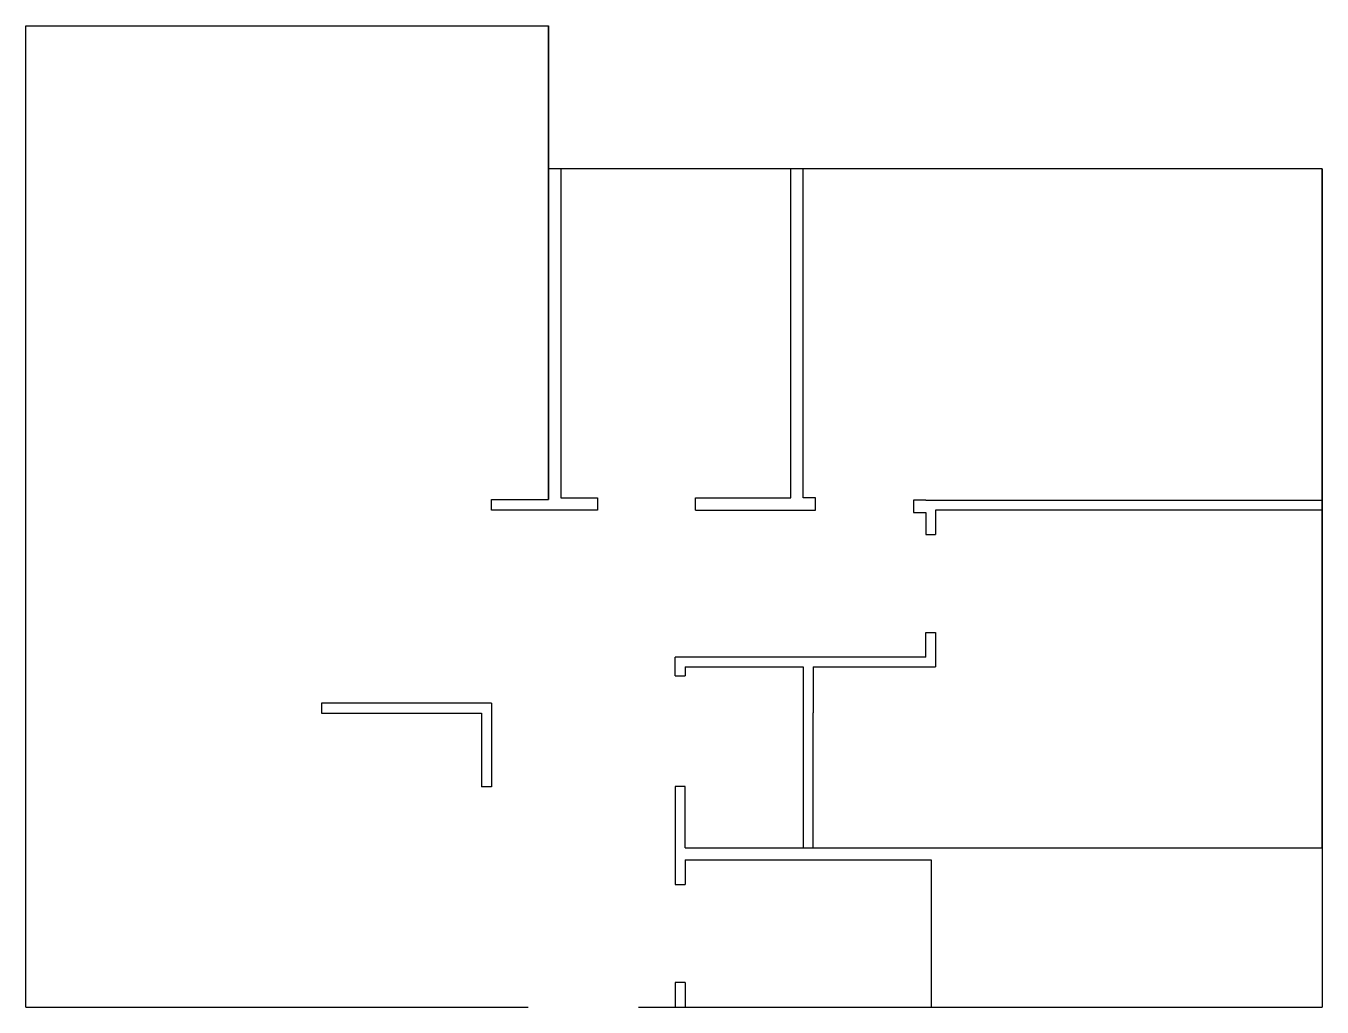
# Model space of a CAD drawing. Header units: millimetres. Extents: x 0 to 10580, y 0 to 8005.
import ezdxf

# ---------------------------------------------------------------- set-up
doc = ezdxf.new("R2010")
doc.units = ezdxf.units.MM
for name, color, linetype in [('Line', 7, 'CONTINUOUS'), ('Line001', 7, 'CONTINUOUS'), ('Line002', 7, 'CONTINUOUS'), ('Line005', 7, 'CONTINUOUS'), ('Line014', 7, 'CONTINUOUS'), ('Line019', 7, 'CONTINUOUS'), ('Line024', 7, 'CONTINUOUS'), ('Line026', 7, 'CONTINUOUS'), ('Line027', 7, 'CONTINUOUS'), ('Line032', 7, 'CONTINUOUS'), ('Line033', 7, 'CONTINUOUS'), ('Line036', 7, 'CONTINUOUS'), ('Line043', 7, 'CONTINUOUS'), ('Line048', 7, 'CONTINUOUS'), ('Line051', 7, 'CONTINUOUS'), ('Line053', 7, 'CONTINUOUS'), ('Line055', 7, 'CONTINUOUS'), ('Line057', 7, 'CONTINUOUS'), ('Line059', 7, 'CONTINUOUS'), ('Line062', 7, 'CONTINUOUS'), ('Line065', 7, 'CONTINUOUS'), ('Line076', 7, 'CONTINUOUS'), ('Line083', 7, 'CONTINUOUS'), ('Line122', 7, 'CONTINUOUS'), ('Line128', 7, 'CONTINUOUS'), ('Line137', 7, 'CONTINUOUS'), ('Line140', 7, 'CONTINUOUS'), ('Line142', 7, 'CONTINUOUS'), ('Line145', 7, 'CONTINUOUS'), ('Line149', 7, 'CONTINUOUS'), ('Line150', 7, 'CONTINUOUS'), ('Line152', 7, 'CONTINUOUS'), ('Line155', 7, 'CONTINUOUS'), ('Line156', 7, 'CONTINUOUS'), ('Line157', 7, 'CONTINUOUS'), ('Line158', 7, 'CONTINUOUS'), ('Line159', 7, 'CONTINUOUS'), ('Line162', 7, 'CONTINUOUS'), ('Line163', 7, 'CONTINUOUS'), ('Line164', 7, 'CONTINUOUS'), ('Line166', 7, 'CONTINUOUS'), ('Line170', 7, 'CONTINUOUS'), ('Line171', 7, 'CONTINUOUS'), ('Line172', 7, 'CONTINUOUS'), ('Line174', 7, 'CONTINUOUS'), ('Line178', 7, 'CONTINUOUS'), ('Line179', 7, 'CONTINUOUS'), ('Line181', 7, 'CONTINUOUS'), ('Line182', 7, 'CONTINUOUS'), ('Line185', 7, 'CONTINUOUS'), ('Line186', 7, 'CONTINUOUS'), ('Line187', 7, 'CONTINUOUS'), ('Line188', 7, 'CONTINUOUS'), ('Line192', 7, 'CONTINUOUS'), ('Line193', 7, 'CONTINUOUS'), ('Line194', 7, 'CONTINUOUS'), ('Line195', 7, 'CONTINUOUS'), ('Line196', 7, 'CONTINUOUS'), ('Line197', 7, 'CONTINUOUS'), ('Line198', 7, 'CONTINUOUS'), ('Line199', 7, 'CONTINUOUS'), ('Line200', 7, 'CONTINUOUS'), ('Line202', 7, 'CONTINUOUS'), ('Line204', 7, 'CONTINUOUS'), ('Line206', 7, 'CONTINUOUS')]:
    doc.layers.add(name, color=color, linetype=linetype)

msp = doc.modelspace()

# ---------------------------------------------------------------- linework, layer by layer
at = {"layer": 'Line'}
msp.add_line((0, 0), (0, 2400), dxfattribs=at)
at = {"layer": 'Line001'}
msp.add_line((0, 2400), (0, 2480), dxfattribs=at)
at = {"layer": 'Line002'}
msp.add_line((0, 2480), (0, 8005), dxfattribs=at)
at = {"layer": 'Line005'}
msp.add_line((0, 8005), (4265, 8005), dxfattribs=at)
at = {"layer": 'Line014'}
msp.add_line((4265, 4142), (4265, 8005), dxfattribs=at)
at = {"layer": 'Line019'}
msp.add_line((5300, 2702), (5300, 2855), dxfattribs=at)
at = {"layer": 'Line024'}
msp.add_line((10580, 6840), (10580, 0), dxfattribs=at)
at = {"layer": 'Line026'}
msp.add_line((6345, 2775), (6345, 1300), dxfattribs=at)
at = {"layer": 'Line027'}
msp.add_line((6425, 1300), (6425, 2400), dxfattribs=at)
at = {"layer": 'Line032'}
msp.add_line((5380, 1200), (7390, 1200), dxfattribs=at)
at = {"layer": 'Line033'}
msp.add_line((7390, 1200), (7390, 0), dxfattribs=at)
at = {"layer": 'Line036'}
msp.add_line((5380, 1300), (10580, 1300), dxfattribs=at)
at = {"layer": 'Line043'}
msp.add_line((7345, 2855), (5300, 2855), dxfattribs=at)
at = {"layer": 'Line048'}
msp.add_line((10580, 1300), (10580, 4055), dxfattribs=at)
at = {"layer": 'Line051'}
msp.add_line((10580, 4055), (7425, 4055), dxfattribs=at)
at = {"layer": 'Line053'}
msp.add_line((10580, 4055), (10580, 4135), dxfattribs=at)
at = {"layer": 'Line055'}
msp.add_line((7345, 4135), (10580, 4135), dxfattribs=at)
at = {"layer": 'Line057'}
msp.add_line((10580, 4135), (10580, 6840), dxfattribs=at)
at = {"layer": 'Line059'}
msp.add_line((10580, 6840), (4265, 6840), dxfattribs=at)
at = {"layer": 'Line062'}
msp.add_line((10580, 6840), (6345, 6840), dxfattribs=at)
at = {"layer": 'Line065'}
msp.add_line((6345, 6840), (6245, 6840), dxfattribs=at)
at = {"layer": 'Line076'}
msp.add_line((6345, 4155), (6345, 6840), dxfattribs=at)
at = {"layer": 'Line083'}
msp.add_line((4365, 6840), (4365, 4155), dxfattribs=at)
at = {"layer": 'Line122'}
msp.add_line((6425, 2775), (6425, 2400), dxfattribs=at)
at = {"layer": 'Line128'}
msp.add_line((6245, 4155), (6245, 6840), dxfattribs=at)
at = {"layer": 'Line137'}
msp.add_line((4665, 4055), (3800, 4055), dxfattribs=at)
at = {"layer": 'Line140'}
msp.add_line((3800, 4055), (3800, 4142), dxfattribs=at)
at = {"layer": 'Line142'}
msp.add_line((3800, 4142), (4265, 4142), dxfattribs=at)
at = {"layer": 'Line145'}
msp.add_line((4265, 8005), (4265, 4142), dxfattribs=at)
at = {"layer": 'Line149'}
msp.add_line((5380, 2775), (6345, 2775), dxfattribs=at)
at = {"layer": 'Line150'}
msp.add_line((6425, 2775), (7425, 2775), dxfattribs=at)
at = {"layer": 'Line152'}
msp.add_line((3800, 2480), (2413, 2480), dxfattribs=at)
at = {"layer": 'Line155'}
msp.add_line((3800, 2480), (3800, 1796), dxfattribs=at)
at = {"layer": 'Line156'}
msp.add_line((3800, 1796), (3720, 1796), dxfattribs=at)
at = {"layer": 'Line157'}
msp.add_line((2413, 2480), (2413, 2399), dxfattribs=at)
at = {"layer": 'Line158'}
msp.add_line((2413, 2399), (3720, 2399), dxfattribs=at)
at = {"layer": 'Line159'}
msp.add_line((3720, 2399), (3720, 1796), dxfattribs=at)
at = {"layer": 'Line162'}
msp.add_line((0, 0), (4100, 0), dxfattribs=at)
at = {"layer": 'Line163'}
msp.add_line((5000, 0), (10580, 0), dxfattribs=at)
at = {"layer": 'Line164'}
msp.add_line((5300, 2702), (5380, 2702), dxfattribs=at)
at = {"layer": 'Line166'}
msp.add_line((5380, 1300), (5380, 1800), dxfattribs=at)
at = {"layer": 'Line170'}
msp.add_line((5380, 2775), (5380, 2702), dxfattribs=at)
at = {"layer": 'Line171'}
msp.add_line((5380, 1800), (5300, 1800), dxfattribs=at)
at = {"layer": 'Line172'}
msp.add_line((5380, 1200), (5380, 1000), dxfattribs=at)
at = {"layer": 'Line174'}
msp.add_line((5380, 200), (5380, 0), dxfattribs=at)
at = {"layer": 'Line178'}
msp.add_line((5300, 1800), (5300, 1000), dxfattribs=at)
at = {"layer": 'Line179'}
msp.add_line((5300, 1000), (5380, 1000), dxfattribs=at)
at = {"layer": 'Line181'}
msp.add_line((5380, 200), (5300, 200), dxfattribs=at)
at = {"layer": 'Line182'}
msp.add_line((5300, 200), (5300, 0), dxfattribs=at)
at = {"layer": 'Line185'}
msp.add_line((7345, 4035), (7345, 3855), dxfattribs=at)
at = {"layer": 'Line186'}
msp.add_line((7345, 2855), (7345, 3055), dxfattribs=at)
at = {"layer": 'Line187'}
msp.add_line((7345, 3855), (7425, 3855), dxfattribs=at)
at = {"layer": 'Line188'}
msp.add_line((7345, 3055), (7425, 3055), dxfattribs=at)
at = {"layer": 'Line192'}
msp.add_line((7425, 4055), (7425, 3855), dxfattribs=at)
at = {"layer": 'Line193'}
msp.add_line((7425, 3055), (7425, 2775), dxfattribs=at)
at = {"layer": 'Line194'}
msp.add_line((5465, 4055), (6445, 4055), dxfattribs=at)
at = {"layer": 'Line195'}
msp.add_line((7345, 4135), (7245, 4135), dxfattribs=at)
at = {"layer": 'Line196'}
msp.add_line((6445, 4055), (6445, 4155), dxfattribs=at)
at = {"layer": 'Line197'}
msp.add_line((6445, 4155), (6345, 4155), dxfattribs=at)
at = {"layer": 'Line198'}
msp.add_line((7245, 4135), (7245, 4035), dxfattribs=at)
at = {"layer": 'Line199'}
msp.add_line((7245, 4035), (7345, 4035), dxfattribs=at)
at = {"layer": 'Line200'}
msp.add_line((4365, 4155), (4665, 4155), dxfattribs=at)
at = {"layer": 'Line202'}
msp.add_line((5465, 4155), (6245, 4155), dxfattribs=at)
at = {"layer": 'Line204'}
msp.add_line((4665, 4155), (4665, 4055), dxfattribs=at)
at = {"layer": 'Line206'}
msp.add_line((5465, 4055), (5465, 4155), dxfattribs=at)

doc.saveas('drawing.dxf')
